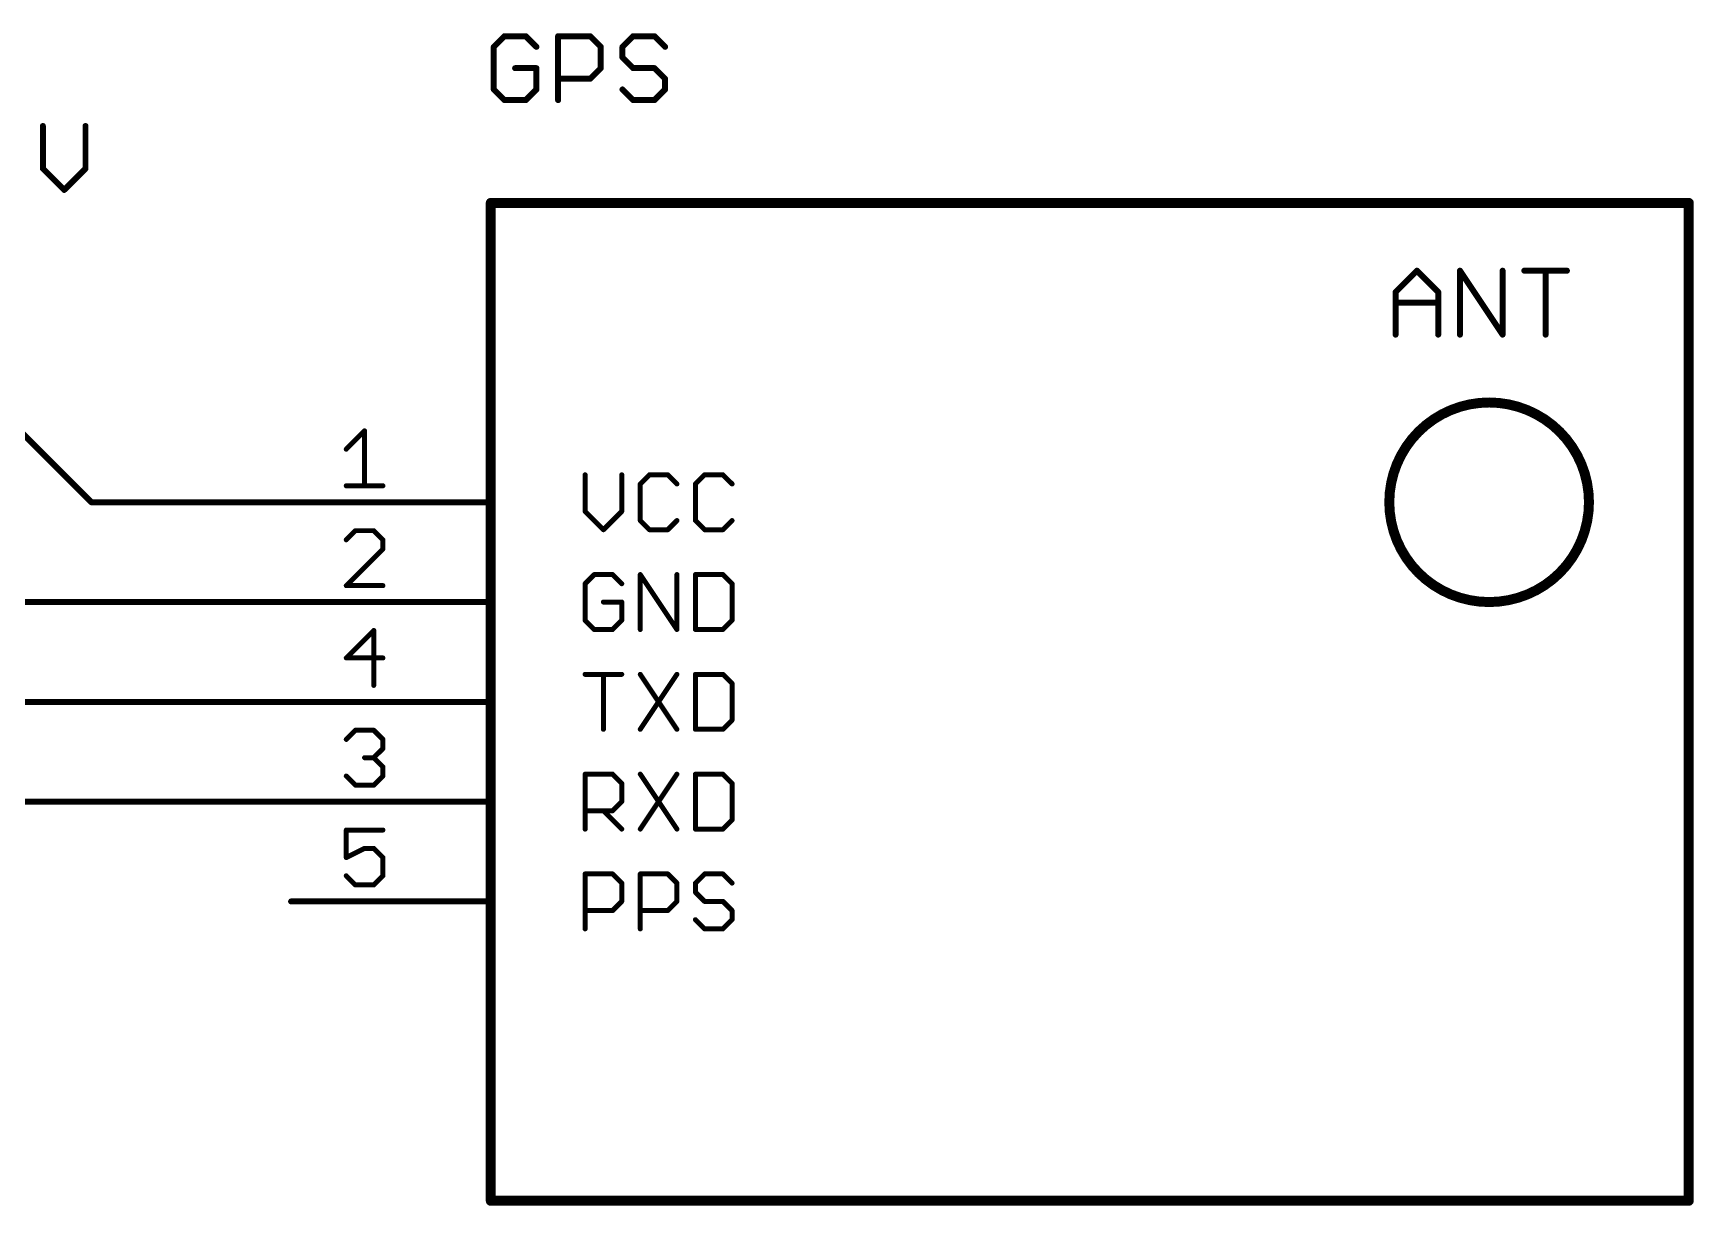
# Model space of a CAD drawing. Extents: x 2 to 137, y 1 to 177.
# Drawn here: x 95.04 to 137.29, y 30.35 to 60.2 of the extents above; entities that cross this region are included whole.
import ezdxf

# ---------------------------------------------------------------- set-up
doc = ezdxf.new("R2010")
doc.units = 0
for name, color, linetype in [('91', 94, 'CONTINUOUS'), ('94', 14, 'CONTINUOUS'), ('95', 250, 'CONTINUOUS'), ('96', 250, 'CONTINUOUS')]:
    doc.layers.add(name, color=color, linetype=linetype)

msp = doc.modelspace()

# ---------------------------------------------------------------- linework, layer by layer
at = {"layer": '91', "const_width": 0.1524}
for points in [[(96.52, 48.26), (93.98, 50.8)], [(101.6, 48.26), (96.52, 48.26)], [(99.06, 45.72), (86.36, 45.72)], [(101.6, 45.72), (99.06, 45.72)], [(101.6, 43.18), (91.44, 43.18)], [(96.52, 40.64), (93.98, 40.64)], [(101.6, 40.64), (96.52, 40.64)]]:
    msp.add_lwpolyline(points, dxfattribs=at)
at = {"layer": '91', "const_width": 0.0762}
for points in [[(96.52, 48.2981, 1), (96.52, 48.2219)], [(96.4931, 48.2331, 1), (96.5469, 48.2869)], [(101.6, 48.2219, 1), (101.6, 48.2981)], [(99.06, 45.7581, 1), (99.06, 45.6819)], [(99.06, 45.6819, 1), (99.06, 45.7581)], [(101.6, 45.6819, 1), (101.6, 45.7581)], [(101.6, 43.1419, 1), (101.6, 43.2181)], [(96.52, 40.6781, 1), (96.52, 40.6019)], [(96.52, 40.6019, 1), (96.52, 40.6781)], [(101.6, 40.6019, 1), (101.6, 40.6781)]]:
    msp.add_lwpolyline(points, format="xyb", dxfattribs=at)
at = {"layer": '94'}
for points, const_width in [([(106.68, 30.48), (106.68, 55.88)], 0.254), ([(106.68, 55.88), (137.16, 55.88)], 0.254), ([(137.16, 55.88), (137.16, 30.48)], 0.254), ([(129.7005, 53.6119), (130.2428, 54.1542)], 0.1524), ([(130.2428, 54.1542), (130.7851, 53.6119)], 0.1524), ([(131.3376, 52.5272), (131.3376, 54.1542)], 0.1524), ([(131.3376, 54.1542), (132.4223, 52.5272)], 0.1524), ([(132.4223, 52.5272), (132.4223, 54.1542)], 0.1524), ([(132.9748, 54.1542), (134.0594, 54.1542)], 0.1524), ([(133.5171, 52.5272), (133.5171, 54.1542)], 0.1524), ([(129.7005, 52.5272), (129.7005, 53.6119)], 0.1524), ([(130.7851, 53.6119), (130.7851, 52.5272)], 0.1524), ([(129.7005, 53.3407), (130.7851, 53.3407)], 0.1524), ([(101.6, 48.26), (106.68, 48.26)], 0.1524), ([(101.6, 45.72), (106.68, 45.72)], 0.1524), ([(101.6, 43.18), (106.68, 43.18)], 0.1524), ([(101.6, 40.64), (106.68, 40.64)], 0.1524), ([(101.6, 38.1), (106.68, 38.1)], 0.1524), ([(137.16, 30.48), (106.68, 30.48)], 0.254)]:
    msp.add_lwpolyline(points, dxfattribs=dict(at, const_width=const_width))
for points, const_width in [([(106.7435, 55.88, 1), (106.6165, 55.88)], 0.127), ([(106.68, 55.9435, 1), (106.68, 55.8165)], 0.127), ([(137.2235, 55.88, 1), (137.0965, 55.88)], 0.127), ([(137.16, 55.8165, 1), (137.16, 55.9435)], 0.127), ([(130.2697, 54.1811, 1), (130.2158, 54.1272)], 0.0762), ([(130.2697, 54.1272, 1), (130.2158, 54.1811)], 0.0762), ([(131.3757, 54.1542, 1), (131.2995, 54.1542)], 0.0762), ([(131.3693, 54.1753, 1), (131.3059, 54.1331)], 0.0762), ([(132.4604, 54.1542, 1), (132.3842, 54.1542)], 0.0762), ([(132.9748, 54.1923, 1), (132.9748, 54.1161)], 0.0762), ([(133.5552, 54.1542, 1), (133.479, 54.1542)], 0.0762), ([(134.0594, 54.1161, 1), (134.0594, 54.1923)], 0.0762), ([(129.6735, 53.6388, 1), (129.7274, 53.5849)], 0.0762), ([(129.7386, 53.6119, 1), (129.6624, 53.6119)], 0.0762), ([(130.8232, 53.6119, 1), (130.747, 53.6119)], 0.0762), ([(130.7582, 53.5849, 1), (130.8121, 53.6388)], 0.0762), ([(129.7005, 53.3788, 1), (129.7005, 53.3026)], 0.0762), ([(130.7851, 53.3026, 1), (130.7851, 53.3788)], 0.0762), ([(129.6624, 52.5272, 1), (129.7386, 52.5272)], 0.0762), ([(130.747, 52.5272, 1), (130.8232, 52.5272)], 0.0762), ([(131.2995, 52.5272, 1), (131.3757, 52.5272)], 0.0762), ([(132.3842, 52.5272, 1), (132.4604, 52.5272)], 0.0762), ([(132.3906, 52.5061, 1), (132.454, 52.5483)], 0.0762), ([(133.479, 52.5272, 1), (133.5552, 52.5272)], 0.0762), ([(132.08, 45.72, 1), (132.08, 50.8, 1), (132.08, 45.72)], 0.254), ([(101.6, 48.2981, 1), (101.6, 48.2219)], 0.0762), ([(106.68, 48.2219, 1), (106.68, 48.2981)], 0.0762), ([(101.6, 45.7581, 1), (101.6, 45.6819)], 0.0762), ([(106.68, 45.6819, 1), (106.68, 45.7581)], 0.0762), ([(101.6, 43.2181, 1), (101.6, 43.1419)], 0.0762), ([(106.68, 43.1419, 1), (106.68, 43.2181)], 0.0762), ([(101.6, 40.6781, 1), (101.6, 40.6019)], 0.0762), ([(106.68, 40.6019, 1), (106.68, 40.6781)], 0.0762), ([(101.6, 38.1381, 1), (101.6, 38.0619)], 0.0762), ([(106.68, 38.0619, 1), (106.68, 38.1381)], 0.0762), ([(106.68, 30.5435, 1), (106.68, 30.4165)], 0.127), ([(106.6165, 30.48, 1), (106.7435, 30.48)], 0.127), ([(137.0965, 30.48, 1), (137.2235, 30.48)], 0.127), ([(137.16, 30.4165, 1), (137.16, 30.5435)], 0.127)]:
    msp.add_lwpolyline(points, format="xyb", dxfattribs=dict(at, const_width=const_width))
at = {"layer": '95', "const_width": 0.127}
for points in [[(103.0034, 49.6112), (103.4695, 50.0773)], [(103.4695, 50.0773), (103.4695, 48.6791)], [(109.0803, 48.9597), (109.0803, 48.0276)], [(110.0124, 48.0276), (110.0124, 48.9597)], [(110.7166, 48.9597), (110.4836, 48.7267)], [(111.1827, 48.9597), (110.7166, 48.9597)], [(111.4157, 48.7267), (111.1827, 48.9597)], [(112.1199, 48.9597), (111.8869, 48.7267)], [(112.586, 48.9597), (112.1199, 48.9597)], [(112.819, 48.7267), (112.586, 48.9597)], [(103.0034, 48.6791), (103.9356, 48.6791)], [(110.4836, 48.7267), (110.4836, 47.7945)], [(111.8869, 48.7267), (111.8869, 47.7945)], [(109.0803, 48.0276), (109.5464, 47.5615)], [(109.5464, 47.5615), (110.0124, 48.0276)], [(110.4836, 47.7945), (110.7166, 47.5615)], [(111.1827, 47.5615), (111.4157, 47.7945)], [(111.8869, 47.7945), (112.1199, 47.5615)], [(112.586, 47.5615), (112.819, 47.7945)], [(103.2365, 47.5373), (103.0034, 47.3043)], [(103.7025, 47.5373), (103.2365, 47.5373)], [(103.9356, 47.3043), (103.7025, 47.5373)], [(103.9356, 47.0712), (103.9356, 47.3043)], [(110.7166, 47.5615), (111.1827, 47.5615)], [(112.1199, 47.5615), (112.586, 47.5615)], [(103.0034, 46.1391), (103.9356, 47.0712)], [(109.3133, 46.4197), (109.0803, 46.1867)], [(109.7794, 46.4197), (109.3133, 46.4197)], [(110.0124, 46.1867), (109.7794, 46.4197)], [(110.4836, 45.0215), (110.4836, 46.4197)], [(110.4836, 46.4197), (111.4157, 45.0215)], [(111.4157, 45.0215), (111.4157, 46.4197)], [(111.8869, 46.4197), (111.8869, 45.0215)], [(112.586, 46.4197), (111.8869, 46.4197)], [(112.819, 46.1867), (112.586, 46.4197)], [(103.9356, 46.1391), (103.0034, 46.1391)], [(109.0803, 46.1867), (109.0803, 45.2545)], [(112.819, 45.2545), (112.819, 46.1867)], [(110.0124, 45.7206), (109.5464, 45.7206)], [(110.0124, 45.2545), (110.0124, 45.7206)], [(109.0803, 45.2545), (109.3133, 45.0215)], [(109.7794, 45.0215), (110.0124, 45.2545)], [(112.586, 45.0215), (112.819, 45.2545)], [(103.7025, 44.9973), (103.0034, 44.2982)], [(103.7025, 43.5991), (103.7025, 44.9973)], [(109.3133, 45.0215), (109.7794, 45.0215)], [(111.8869, 45.0215), (112.586, 45.0215)], [(103.0034, 44.2982), (103.9356, 44.2982)], [(109.0803, 43.8797), (110.0124, 43.8797)], [(109.5464, 42.4815), (109.5464, 43.8797)], [(110.4836, 43.8797), (111.4157, 42.4815)], [(111.4157, 43.8797), (110.4836, 42.4815)], [(111.8869, 43.8797), (111.8869, 42.4815)], [(112.586, 43.8797), (111.8869, 43.8797)], [(112.819, 43.6467), (112.586, 43.8797)], [(112.819, 42.7145), (112.819, 43.6467)], [(112.586, 42.4815), (112.819, 42.7145)], [(103.0034, 42.2243), (103.2365, 42.4573)], [(103.2365, 42.4573), (103.7025, 42.4573)], [(103.7025, 42.4573), (103.9356, 42.2243)], [(103.9356, 42.2243), (103.9356, 41.9912)], [(111.8869, 42.4815), (112.586, 42.4815)], [(103.9356, 41.9912), (103.7025, 41.7582)], [(103.7025, 41.7582), (103.4695, 41.7582)], [(103.7025, 41.7582), (103.9356, 41.5252)], [(103.9356, 41.5252), (103.9356, 41.2921)], [(103.2365, 41.0591), (103.0034, 41.2921)], [(103.7025, 41.0591), (103.2365, 41.0591)], [(103.9356, 41.2921), (103.7025, 41.0591)], [(109.0803, 39.9415), (109.0803, 41.3397)], [(109.0803, 41.3397), (109.7794, 41.3397)], [(109.7794, 41.3397), (110.0124, 41.1067)], [(110.0124, 41.1067), (110.0124, 40.6406)], [(110.4836, 41.3397), (111.4157, 39.9415)], [(111.4157, 41.3397), (110.4836, 39.9415)], [(111.8869, 41.3397), (111.8869, 39.9415)], [(112.586, 41.3397), (111.8869, 41.3397)], [(112.819, 41.1067), (112.586, 41.3397)], [(112.819, 40.1745), (112.819, 41.1067)], [(110.0124, 40.6406), (109.7794, 40.4076)], [(109.7794, 40.4076), (109.0803, 40.4076)], [(109.5464, 40.4076), (110.0124, 39.9415)], [(112.586, 39.9415), (112.819, 40.1745)], [(103.9356, 39.9173), (103.0034, 39.9173)], [(103.0034, 39.9173), (103.0034, 39.2182)], [(111.8869, 39.9415), (112.586, 39.9415)], [(103.0034, 39.2182), (103.4695, 39.4512)], [(103.4695, 39.4512), (103.7025, 39.4512)], [(103.7025, 39.4512), (103.9356, 39.2182)], [(103.9356, 39.2182), (103.9356, 38.7521)], [(103.2365, 38.5191), (103.0034, 38.7521)], [(103.7025, 38.5191), (103.2365, 38.5191)], [(103.9356, 38.7521), (103.7025, 38.5191)], [(109.0803, 37.4015), (109.0803, 38.7997)], [(109.0803, 38.7997), (109.7794, 38.7997)], [(109.7794, 38.7997), (110.0124, 38.5667)], [(110.0124, 38.5667), (110.0124, 38.1006)], [(110.4836, 37.4015), (110.4836, 38.7997)], [(110.4836, 38.7997), (111.1827, 38.7997)], [(111.1827, 38.7997), (111.4157, 38.5667)], [(111.4157, 38.5667), (111.4157, 38.1006)], [(112.1199, 38.7997), (111.8869, 38.5667)], [(111.8869, 38.5667), (111.8869, 38.3336)], [(112.586, 38.7997), (112.1199, 38.7997)], [(112.819, 38.5667), (112.586, 38.7997)], [(110.0124, 38.1006), (109.7794, 37.8676)], [(111.4157, 38.1006), (111.1827, 37.8676)], [(111.8869, 38.3336), (112.1199, 38.1006)], [(112.1199, 38.1006), (112.586, 38.1006)], [(112.586, 38.1006), (112.819, 37.8676)], [(109.7794, 37.8676), (109.0803, 37.8676)], [(111.1827, 37.8676), (110.4836, 37.8676)], [(112.1199, 37.4015), (111.8869, 37.6345)], [(112.819, 37.6345), (112.586, 37.4015)], [(112.819, 37.8676), (112.819, 37.6345)], [(112.586, 37.4015), (112.1199, 37.4015)]]:
    msp.add_lwpolyline(points, dxfattribs=at)
at = {"layer": '95', "const_width": 0.0635}
for points in [[(103.5012, 50.0773, 1), (103.4377, 50.0773)], [(103.4919, 50.0548, 1), (103.447, 50.0997)], [(102.981, 49.6337, 1), (103.0259, 49.5888)], [(109.1121, 48.9597, 1), (109.0486, 48.9597)], [(110.0442, 48.9597, 1), (109.9807, 48.9597)], [(110.7166, 48.9914, 1), (110.7166, 48.9279)], [(110.7391, 48.9372, 1), (110.6942, 48.9821)], [(111.2051, 48.9821, 1), (111.1602, 48.9372)], [(111.1827, 48.9279, 1), (111.1827, 48.9914)], [(112.1199, 48.9914, 1), (112.1199, 48.9279)], [(112.1423, 48.9372, 1), (112.0974, 48.9821)], [(112.6084, 48.9821, 1), (112.5635, 48.9372)], [(112.586, 48.9279, 1), (112.586, 48.9914)], [(103.0034, 48.7109, 1), (103.0034, 48.6474)], [(103.4377, 48.6791, 1), (103.5012, 48.6791)], [(103.9356, 48.6474, 1), (103.9356, 48.7109)], [(110.5153, 48.7267, 1), (110.4518, 48.7267)], [(110.4611, 48.7491, 1), (110.506, 48.7042)], [(111.3933, 48.7042, 1), (111.4382, 48.7491)], [(111.9186, 48.7267, 1), (111.8551, 48.7267)], [(111.8644, 48.7491, 1), (111.9093, 48.7042)], [(112.7965, 48.7042, 1), (112.8414, 48.7491)], [(109.1028, 48.05, 1), (109.0578, 48.0051)], [(109.0486, 48.0276, 1), (109.1121, 48.0276)], [(109.9807, 48.0276, 1), (110.0442, 48.0276)], [(110.0349, 48.0051, 1), (109.99, 48.05)], [(110.506, 47.817, 1), (110.4611, 47.7721)], [(110.4518, 47.7945, 1), (110.5153, 47.7945)], [(111.4382, 47.7721, 1), (111.3933, 47.817)], [(111.8551, 47.7945, 1), (111.9186, 47.7945)], [(111.9093, 47.817, 1), (111.8644, 47.7721)], [(112.8414, 47.7721, 1), (112.7965, 47.817)], [(102.981, 47.3267, 1), (103.0259, 47.2818)], [(103.2365, 47.569, 1), (103.2365, 47.5055)], [(103.2589, 47.5148, 1), (103.214, 47.5597)], [(103.725, 47.5597, 1), (103.6801, 47.5148)], [(103.7025, 47.5055, 1), (103.7025, 47.569)], [(103.9673, 47.3043, 1), (103.9038, 47.3043)], [(103.9131, 47.2818, 1), (103.958, 47.3267)], [(109.5239, 47.584, 1), (109.5688, 47.539)], [(109.5239, 47.539, 1), (109.5688, 47.584)], [(110.7166, 47.5933, 1), (110.7166, 47.5297)], [(110.6942, 47.539, 1), (110.7391, 47.584)], [(111.1602, 47.584, 1), (111.2051, 47.539)], [(111.1827, 47.5297, 1), (111.1827, 47.5933)], [(112.1199, 47.5933, 1), (112.1199, 47.5297)], [(112.0974, 47.539, 1), (112.1423, 47.584)], [(112.5635, 47.584, 1), (112.6084, 47.539)], [(112.586, 47.5297, 1), (112.586, 47.5933)], [(103.9038, 47.0712, 1), (103.9673, 47.0712)], [(103.958, 47.0488, 1), (103.9131, 47.0937)], [(109.3133, 46.4514, 1), (109.3133, 46.3879)], [(109.3358, 46.3972, 1), (109.2909, 46.4421)], [(109.8018, 46.4421, 1), (109.7569, 46.3972)], [(109.7794, 46.3879, 1), (109.7794, 46.4514)], [(110.5153, 46.4197, 1), (110.4518, 46.4197)], [(110.51, 46.4373, 1), (110.4572, 46.4021)], [(111.4475, 46.4197, 1), (111.384, 46.4197)], [(111.9186, 46.4197, 1), (111.8551, 46.4197)], [(111.8869, 46.4514, 1), (111.8869, 46.3879)], [(112.6084, 46.4421, 1), (112.5635, 46.3972)], [(112.586, 46.3879, 1), (112.586, 46.4514)], [(103.0034, 46.1709, 1), (103.0034, 46.1073)], [(102.981, 46.1616, 1), (103.0259, 46.1166)], [(103.9356, 46.1073, 1), (103.9356, 46.1709)], [(109.1121, 46.1867, 1), (109.0486, 46.1867)], [(109.0578, 46.2091, 1), (109.1028, 46.1642)], [(109.99, 46.1642, 1), (110.0349, 46.2091)], [(112.8507, 46.1867, 1), (112.7872, 46.1867)], [(112.7965, 46.1642, 1), (112.8414, 46.2091)], [(109.5464, 45.7523, 1), (109.5464, 45.6888)], [(110.0442, 45.7206, 1), (109.9807, 45.7206)], [(110.0124, 45.6888, 1), (110.0124, 45.7523)], [(109.1028, 45.277, 1), (109.0578, 45.2321)], [(109.0486, 45.2545, 1), (109.1121, 45.2545)], [(109.9807, 45.2545, 1), (110.0442, 45.2545)], [(110.0349, 45.2321, 1), (109.99, 45.277)], [(112.7872, 45.2545, 1), (112.8507, 45.2545)], [(112.8414, 45.2321, 1), (112.7965, 45.277)], [(103.7343, 44.9973, 1), (103.6708, 44.9973)], [(103.725, 44.9748, 1), (103.6801, 45.0197)], [(109.3133, 45.0533, 1), (109.3133, 44.9898)], [(109.2909, 44.999, 1), (109.3358, 45.044)], [(109.7569, 45.044, 1), (109.8018, 44.999)], [(109.7794, 44.9898, 1), (109.7794, 45.0533)], [(110.4518, 45.0215, 1), (110.5153, 45.0215)], [(111.384, 45.0215, 1), (111.4475, 45.0215)], [(111.3893, 45.0039, 1), (111.4421, 45.0391)], [(111.8551, 45.0215, 1), (111.9186, 45.0215)], [(111.8869, 45.0533, 1), (111.8869, 44.9898)], [(112.5635, 45.044, 1), (112.6084, 44.999)], [(112.586, 44.9898, 1), (112.586, 45.0533)], [(103.0034, 44.3299, 1), (103.0034, 44.2664)], [(103.9356, 44.2664, 1), (103.9356, 44.3299)], [(102.981, 44.3206, 1), (103.0259, 44.2757)], [(109.0803, 43.9114, 1), (109.0803, 43.8479)], [(109.5781, 43.8797, 1), (109.5146, 43.8797)], [(110.0124, 43.8479, 1), (110.0124, 43.9114)], [(110.51, 43.8973, 1), (110.4572, 43.8621)], [(111.4421, 43.8621, 1), (111.3893, 43.8973)], [(111.9186, 43.8797, 1), (111.8551, 43.8797)], [(111.8869, 43.9114, 1), (111.8869, 43.8479)], [(112.6084, 43.9021, 1), (112.5635, 43.8572)], [(112.586, 43.8479, 1), (112.586, 43.9114)], [(103.6708, 43.5991, 1), (103.7343, 43.5991)], [(112.8507, 43.6467, 1), (112.7872, 43.6467)], [(112.7965, 43.6242, 1), (112.8414, 43.6691)], [(112.7872, 42.7145, 1), (112.8507, 42.7145)], [(112.8414, 42.6921, 1), (112.7965, 42.737)], [(102.981, 42.2467, 1), (103.0259, 42.2018)], [(103.2365, 42.489, 1), (103.2365, 42.4255)], [(103.2589, 42.4348, 1), (103.214, 42.4797)], [(103.725, 42.4797, 1), (103.6801, 42.4348)], [(103.7025, 42.4255, 1), (103.7025, 42.489)], [(103.9673, 42.2243, 1), (103.9038, 42.2243)], [(103.9131, 42.2018, 1), (103.958, 42.2467)], [(109.5146, 42.4815, 1), (109.5781, 42.4815)], [(110.4572, 42.4991, 1), (110.51, 42.4639)], [(111.3893, 42.4639, 1), (111.4421, 42.4991)], [(111.8551, 42.4815, 1), (111.9186, 42.4815)], [(111.8869, 42.5133, 1), (111.8869, 42.4498)], [(112.5635, 42.504, 1), (112.6084, 42.459)], [(112.586, 42.4498, 1), (112.586, 42.5133)], [(103.9038, 41.9912, 1), (103.9673, 41.9912)], [(103.958, 41.9688, 1), (103.9131, 42.0137)], [(103.4695, 41.7899, 1), (103.4695, 41.7264)], [(103.725, 41.7806, 1), (103.6801, 41.7357)], [(103.6801, 41.7806, 1), (103.725, 41.7357)], [(103.7025, 41.7264, 1), (103.7025, 41.7899)], [(103.9673, 41.5252, 1), (103.9038, 41.5252)], [(103.9131, 41.5027, 1), (103.958, 41.5476)], [(103.0259, 41.3146, 1), (102.981, 41.2697)], [(103.2365, 41.0909, 1), (103.2365, 41.0273)], [(103.214, 41.0366, 1), (103.2589, 41.0816)], [(103.6801, 41.0816, 1), (103.725, 41.0366)], [(103.7025, 41.0273, 1), (103.7025, 41.0909)], [(103.9038, 41.2921, 1), (103.9673, 41.2921)], [(103.958, 41.2697, 1), (103.9131, 41.3146)], [(109.1121, 41.3397, 1), (109.0486, 41.3397)], [(109.0803, 41.3714, 1), (109.0803, 41.3079)], [(109.8018, 41.3621, 1), (109.7569, 41.3172)], [(109.7794, 41.3079, 1), (109.7794, 41.3714)], [(110.0442, 41.1067, 1), (109.9807, 41.1067)], [(109.99, 41.0842, 1), (110.0349, 41.1291)], [(110.51, 41.3573, 1), (110.4572, 41.3221)], [(111.4421, 41.3221, 1), (111.3893, 41.3573)], [(111.9186, 41.3397, 1), (111.8551, 41.3397)], [(111.8869, 41.3714, 1), (111.8869, 41.3079)], [(112.6084, 41.3621, 1), (112.5635, 41.3172)], [(112.586, 41.3079, 1), (112.586, 41.3714)], [(112.8507, 41.1067, 1), (112.7872, 41.1067)], [(112.7965, 41.0842, 1), (112.8414, 41.1291)], [(109.9807, 40.6406, 1), (110.0442, 40.6406)], [(110.0349, 40.6181, 1), (109.99, 40.663)], [(109.0803, 40.4393, 1), (109.0803, 40.3758)], [(109.5688, 40.43, 1), (109.5239, 40.3851)], [(109.7569, 40.43, 1), (109.8018, 40.3851)], [(109.7794, 40.3758, 1), (109.7794, 40.4393)], [(112.7872, 40.1745, 1), (112.8507, 40.1745)], [(112.8414, 40.1521, 1), (112.7965, 40.197)], [(103.0034, 39.949, 1), (103.0034, 39.8855)], [(103.0352, 39.9173, 1), (102.9717, 39.9173)], [(103.9356, 39.8855, 1), (103.9356, 39.949)], [(109.0486, 39.9415, 1), (109.1121, 39.9415)], [(109.99, 39.919, 1), (110.0349, 39.964)], [(110.4572, 39.9591, 1), (110.51, 39.9239)], [(111.3893, 39.9239, 1), (111.4421, 39.9591)], [(111.8551, 39.9415, 1), (111.9186, 39.9415)], [(111.8869, 39.9733, 1), (111.8869, 39.9098)], [(112.5635, 39.964, 1), (112.6084, 39.919)], [(112.586, 39.9098, 1), (112.586, 39.9733)], [(103.4695, 39.483, 1), (103.4695, 39.4195)], [(103.4837, 39.4228, 1), (103.4553, 39.4796)], [(103.725, 39.4737, 1), (103.6801, 39.4288)], [(103.7025, 39.4195, 1), (103.7025, 39.483)], [(102.9892, 39.2466, 1), (103.0176, 39.1898)], [(102.9717, 39.2182, 1), (103.0352, 39.2182)], [(103.9673, 39.2182, 1), (103.9038, 39.2182)], [(103.9131, 39.1957, 1), (103.958, 39.2406)], [(103.0259, 38.7746, 1), (102.981, 38.7297)], [(103.2365, 38.5509, 1), (103.2365, 38.4873)], [(103.214, 38.4966, 1), (103.2589, 38.5416)], [(103.6801, 38.5416, 1), (103.725, 38.4966)], [(103.7025, 38.4873, 1), (103.7025, 38.5509)], [(103.9038, 38.7521, 1), (103.9673, 38.7521)], [(103.958, 38.7297, 1), (103.9131, 38.7746)], [(109.1121, 38.7997, 1), (109.0486, 38.7997)], [(109.0803, 38.8314, 1), (109.0803, 38.7679)], [(109.8018, 38.8221, 1), (109.7569, 38.7772)], [(109.7794, 38.7679, 1), (109.7794, 38.8314)], [(110.0442, 38.5667, 1), (109.9807, 38.5667)], [(109.99, 38.5442, 1), (110.0349, 38.5891)], [(110.5153, 38.7997, 1), (110.4518, 38.7997)], [(110.4836, 38.8314, 1), (110.4836, 38.7679)], [(111.2051, 38.8221, 1), (111.1602, 38.7772)], [(111.1827, 38.7679, 1), (111.1827, 38.8314)], [(111.4475, 38.5667, 1), (111.384, 38.5667)], [(111.3933, 38.5442, 1), (111.4382, 38.5891)], [(111.9186, 38.5667, 1), (111.8551, 38.5667)], [(111.8644, 38.5891, 1), (111.9093, 38.5442)], [(112.1199, 38.8314, 1), (112.1199, 38.7679)], [(112.1423, 38.7772, 1), (112.0974, 38.8221)], [(112.6084, 38.8221, 1), (112.5635, 38.7772)], [(112.586, 38.7679, 1), (112.586, 38.8314)], [(112.7965, 38.5442, 1), (112.8414, 38.5891)], [(109.9807, 38.1006, 1), (110.0442, 38.1006)], [(110.0349, 38.0781, 1), (109.99, 38.123)], [(111.384, 38.1006, 1), (111.4475, 38.1006)], [(111.4382, 38.0781, 1), (111.3933, 38.123)], [(111.8551, 38.3336, 1), (111.9186, 38.3336)], [(111.9093, 38.3561, 1), (111.8644, 38.3112)], [(112.1199, 38.1323, 1), (112.1199, 38.0688)], [(112.0974, 38.0781, 1), (112.1423, 38.123)], [(112.6084, 38.123, 1), (112.5635, 38.0781)], [(112.586, 38.0688, 1), (112.586, 38.1323)], [(109.0803, 37.8993, 1), (109.0803, 37.8358)], [(109.7569, 37.89, 1), (109.8018, 37.8451)], [(109.7794, 37.8358, 1), (109.7794, 37.8993)], [(110.4836, 37.8993, 1), (110.4836, 37.8358)], [(111.1602, 37.89, 1), (111.2051, 37.8451)], [(111.1827, 37.8358, 1), (111.1827, 37.8993)], [(111.9093, 37.657, 1), (111.8644, 37.6121)], [(112.8507, 37.8676, 1), (112.7872, 37.8676)], [(112.7872, 37.6345, 1), (112.8507, 37.6345)], [(112.7965, 37.8451, 1), (112.8414, 37.89)], [(112.8414, 37.6121, 1), (112.7965, 37.657)], [(109.0486, 37.4015, 1), (109.1121, 37.4015)], [(110.4518, 37.4015, 1), (110.5153, 37.4015)], [(112.1199, 37.4333, 1), (112.1199, 37.3697)], [(112.0974, 37.379, 1), (112.1423, 37.424)], [(112.5635, 37.424, 1), (112.6084, 37.379)], [(112.586, 37.3697, 1), (112.586, 37.4333)]]:
    msp.add_lwpolyline(points, format="xyb", dxfattribs=at)
at = {"layer": '96', "const_width": 0.1524}
for points in [[(107.0274, 60.1232), (106.7562, 59.852)], [(107.5697, 60.1232), (107.0274, 60.1232)], [(107.8409, 59.852), (107.5697, 60.1232)], [(108.3934, 58.4962), (108.3934, 60.1232)], [(108.3934, 60.1232), (109.2069, 60.1232)], [(109.2069, 60.1232), (109.478, 59.852)], [(110.3017, 60.1232), (110.0305, 59.852)], [(110.844, 60.1232), (110.3017, 60.1232)], [(111.1152, 59.852), (110.844, 60.1232)], [(106.7562, 59.852), (106.7562, 58.7674)], [(109.478, 59.852), (109.478, 59.3097)], [(110.0305, 59.852), (110.0305, 59.5809)], [(110.0305, 59.5809), (110.3017, 59.3097)], [(107.8409, 59.3097), (107.2985, 59.3097)], [(107.8409, 58.7674), (107.8409, 59.3097)], [(109.478, 59.3097), (109.2069, 59.0385)], [(110.3017, 59.3097), (110.844, 59.3097)], [(110.844, 59.3097), (111.1152, 59.0385)], [(106.7562, 58.7674), (107.0274, 58.4962)], [(107.5697, 58.4962), (107.8409, 58.7674)], [(109.2069, 59.0385), (108.3934, 59.0385)], [(110.3017, 58.4962), (110.0305, 58.7674)], [(111.1152, 58.7674), (110.844, 58.4962)], [(111.1152, 59.0385), (111.1152, 58.7674)], [(107.0274, 58.4962), (107.5697, 58.4962)], [(110.844, 58.4962), (110.3017, 58.4962)], [(95.2841, 57.8372), (95.2841, 56.7525)], [(96.3687, 56.7525), (96.3687, 57.8372)], [(95.2841, 56.7525), (95.8264, 56.2102)], [(95.8264, 56.2102), (96.3687, 56.7525)]]:
    msp.add_lwpolyline(points, dxfattribs=at)
at = {"layer": '96', "const_width": 0.0762}
for points in [[(107.0274, 60.1613, 1), (107.0274, 60.0851)], [(107.0543, 60.0962, 1), (107.0004, 60.1501)], [(107.5966, 60.1501, 1), (107.5428, 60.0962)], [(107.5697, 60.0851, 1), (107.5697, 60.1613)], [(108.4315, 60.1232, 1), (108.3553, 60.1232)], [(108.3934, 60.1613, 1), (108.3934, 60.0851)], [(109.2338, 60.1501, 1), (109.1799, 60.0962)], [(109.2069, 60.0851, 1), (109.2069, 60.1613)], [(110.3017, 60.1613, 1), (110.3017, 60.0851)], [(110.3286, 60.0962, 1), (110.2747, 60.1501)], [(110.8709, 60.1501, 1), (110.8171, 60.0962)], [(110.844, 60.0851, 1), (110.844, 60.1613)], [(106.7943, 59.852, 1), (106.7181, 59.852)], [(106.7293, 59.879, 1), (106.7831, 59.8251)], [(107.8139, 59.8251, 1), (107.8678, 59.879)], [(109.5161, 59.852, 1), (109.4399, 59.852)], [(109.4511, 59.8251, 1), (109.505, 59.879)], [(110.0686, 59.852, 1), (109.9924, 59.852)], [(110.0036, 59.879, 1), (110.0575, 59.8251)], [(110.0575, 59.6078, 1), (110.0036, 59.5539)], [(109.9924, 59.5809, 1), (110.0686, 59.5809)], [(111.0882, 59.8251, 1), (111.1421, 59.879)], [(107.2985, 59.3478, 1), (107.2985, 59.2716)], [(107.879, 59.3097, 1), (107.8028, 59.3097)], [(107.8409, 59.2716, 1), (107.8409, 59.3478)], [(109.4399, 59.3097, 1), (109.5161, 59.3097)], [(109.505, 59.2828, 1), (109.4511, 59.3366)], [(110.3017, 59.3478, 1), (110.3017, 59.2716)], [(110.2747, 59.2828, 1), (110.3286, 59.3366)], [(110.8709, 59.3366, 1), (110.8171, 59.2828)], [(110.844, 59.2716, 1), (110.844, 59.3478)], [(106.7831, 58.7943, 1), (106.7293, 58.7404)], [(106.7181, 58.7674, 1), (106.7943, 58.7674)], [(107.8028, 58.7674, 1), (107.879, 58.7674)], [(107.8678, 58.7404, 1), (107.8139, 58.7943)], [(108.3934, 59.0766, 1), (108.3934, 59.0004)], [(109.1799, 59.0655, 1), (109.2338, 59.0116)], [(109.2069, 59.0004, 1), (109.2069, 59.0766)], [(110.0575, 58.7943, 1), (110.0036, 58.7404)], [(111.1533, 59.0385, 1), (111.0771, 59.0385)], [(111.0771, 58.7674, 1), (111.1533, 58.7674)], [(111.0882, 59.0116, 1), (111.1421, 59.0655)], [(111.1421, 58.7404, 1), (111.0882, 58.7943)], [(107.0274, 58.5343, 1), (107.0274, 58.4581)], [(107.0004, 58.4693, 1), (107.0543, 58.5231)], [(107.5428, 58.5231, 1), (107.5966, 58.4693)], [(107.5697, 58.4581, 1), (107.5697, 58.5343)], [(108.3553, 58.4962, 1), (108.4315, 58.4962)], [(110.3017, 58.5343, 1), (110.3017, 58.4581)], [(110.2747, 58.4693, 1), (110.3286, 58.5231)], [(110.8171, 58.5231, 1), (110.8709, 58.4693)], [(110.844, 58.4581, 1), (110.844, 58.5343)], [(95.3222, 57.8372, 1), (95.246, 57.8372)], [(96.4068, 57.8372, 1), (96.3306, 57.8372)], [(95.311, 56.7795, 1), (95.2571, 56.7256)], [(95.246, 56.7525, 1), (95.3222, 56.7525)], [(96.3306, 56.7525, 1), (96.4068, 56.7525)], [(96.3957, 56.7256, 1), (96.3418, 56.7795)], [(95.7994, 56.2371, 1), (95.8533, 56.1833)], [(95.7994, 56.1833, 1), (95.8533, 56.2371)]]:
    msp.add_lwpolyline(points, format="xyb", dxfattribs=at)

doc.saveas('drawing.dxf')
